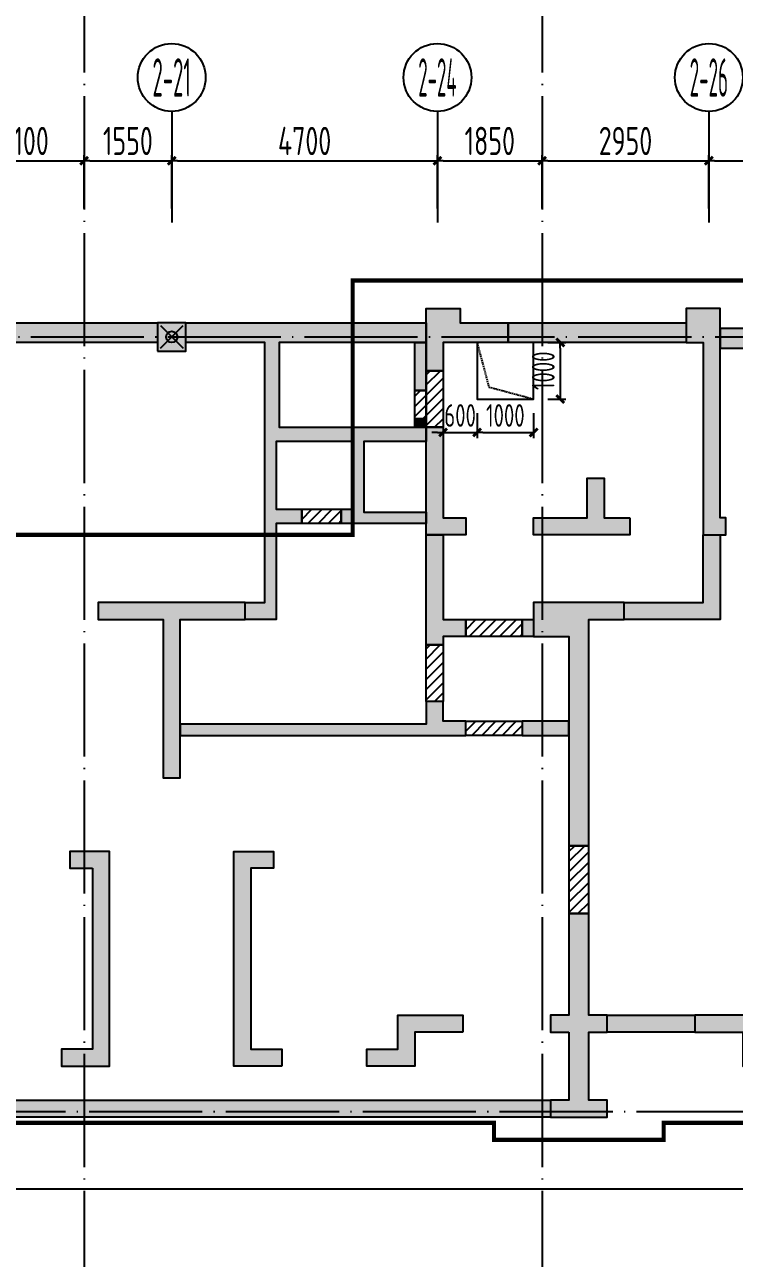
# Model space of a CAD drawing. Extents: x -57409 to 252654, y -8259 to 229119.
# Drawn here: x 125528 to 138078, y 195714 to 217535 of the extents above; entities that cross this region are included whole.
import ezdxf
from ezdxf.enums import TextEntityAlignment as Align

# ---------------------------------------------------------------- set-up
doc = ezdxf.new("R2010")
doc.units = 0
doc.header["$LTSCALE"] = 100
doc.header["$PDMODE"] = 35
doc.header["$PDSIZE"] = 200
doc.linetypes.add('DASH', pattern=[0.35, 0.25, -0.1])
doc.linetypes.add('DOTE', pattern=[2.42, 2, -0.2, 0.02, -0.2])
doc.layers.get('0').update_dxf_attribs({"linetype": 'CONTINUOUS'})
doc.layers.get('Defpoints').update_dxf_attribs({"linetype": 'CONTINUOUS'})
for name, color, linetype in [('B-TEXT', 3, 'CONTINUOUS'), ('codim', 7, 'CONTINUOUS'), ('COLU', 7, 'CONTINUOUS'), ('CT', 2, 'CONTINUOUS'), ('dim-wall', 7, 'CONTINUOUS'), ('dote', 253, 'DOTE'), ('h填实-主楼', 254, 'CONTINUOUS'), ('h填实-柱墙', 254, 'CONTINUOUS'), ('h斜线-墙', 7, 'CONTINUOUS'), ('JSK', 4, 'CONTINUOUS'), ('MK门框', 6, 'CONTINUOUS'), ('WALL', 3, 'CONTINUOUS'), ('wall-主楼', 2, 'CONTINUOUS'), ('wall-开洞', 5, 'CONTINUOUS'), ('Z-AXIS', 3, 'CONTINUOUS')]:
    doc.layers.add(name, color=color, linetype=linetype)
doc.layers.add('重心计算', color=7, linetype='CONTINUOUS', plot=False)
doc.styles.add('_TCH_AXIS', font='tssdeng.shx', dxfattribs={"width": 0.7, "bigfont": 'tssdchn.shx'})
doc.styles.add('COMPLEX', font='tssdeng.shx', dxfattribs={"width": 0.7, "bigfont": 'tssdchn.shx'})
doc.styles.add('Jgcad-DIM', font='tssdeng.shx', dxfattribs={"width": 0.7, "bigfont": 'tssdchn.shx'})
doc.styles.add('TSSD_Dimension', font='tssdeng.shx', dxfattribs={"width": 0.7})
doc.dimstyles.new('TSSD_100_100$0', dxfattribs={"dimtxt": 300, "dimasz": 100, "dimexe": 100, "dimexo": 250, "dimgap": 100, "dimtad": 1, "dimdec": 0, "dimzin": 0, "dimdsep": 46, "dimtxsty": 'TSSD_Dimension', "dimblk": '_tsdbk', "dimblk1": '_tsdbk', "dimblk2": '_tsdbk', "dimsah": 1, "dimcen": 0, "dimdle": 100, "dimclrt": 7, "dimadec": 0, "dimazin": 0, "dimtfac": 1, "dimtdec": 0, "dimtix": 1, "dimtmove": 2, "dimatfit": 3, "dimldrblk": '_tsdbk', "dimfxl": 1, "dimtolj": 1, "dimtzin": 0, "dimarcsym": 0})
pattern_1 = [(45, (9856.54, 8286.87), (-89.80256, 89.80256), [])]

# ---------------------------------------------------------------- blocks, each defined once
blk = doc.blocks.new('_AXISO')
blk.add_circle((0, 0), 0.5)
at = {"layer": 'B-TEXT', "style": 'COMPLEX', "width": 1.450893}
blk.add_attdef('A', text='', height=0.56, dxfattribs=at).set_placement((0.249375, -0.28), (0.749375, -0.28), align=Align.FIT)
blk = doc.blocks.new('_tsdbk')
blk.add_line((-1, 0), (0, 0))
at = {"const_width": 0.5}
blk.add_lwpolyline([(-0.7, -0.7), (0.7, 0.7)], dxfattribs=at)
blk = doc.blocks.new('*D308')
at = {"layer": 'Defpoints', "color": 0}
for p in [(140328, 215128), (137628, 214036), (140328, 214036)]:
    blk.add_point(p, dxfattribs=at)
at = {"layer": 'Z-AXIS', "color": 0, "lineweight": -2}
for p, q in [((137628, 214286), (137628, 215228)), ((140328, 214286), (140328, 215228)), ((137728, 215128), (140228, 215128))]:
    blk.add_line(p, q, dxfattribs=at)
at = {"layer": 'Z-AXIS', "color": 0, "lineweight": -2, "xscale": 100, "yscale": 100, "zscale": 100, "rotation": 180}
blk.add_blockref('_tsdbk', (137628, 215128), dxfattribs=at)
at = {"layer": 'Z-AXIS', "color": 0, "lineweight": -2, "xscale": 100, "yscale": 100, "zscale": 100}
blk.add_blockref('_tsdbk', (140328, 215128), dxfattribs=at)
at = {"layer": 'Z-AXIS', "color": 7, "insert": (138978, 215478), "char_height": 500, "attachment_point": 5, "style": 'TSSD_Dimension'}
blk.add_mtext('\\A1;2700', dxfattribs=at)
blk = doc.blocks.new('*D309')
at = {"layer": 'Defpoints', "color": 0}
for p in [(134678, 215128), (132828, 214036), (134678, 214036)]:
    blk.add_point(p, dxfattribs=at)
at = {"layer": 'Z-AXIS', "color": 0, "lineweight": -2}
for p, q in [((132828, 214286), (132828, 215228)), ((134678, 214286), (134678, 215228)), ((132928, 215128), (134578, 215128))]:
    blk.add_line(p, q, dxfattribs=at)
at = {"layer": 'Z-AXIS', "color": 0, "lineweight": -2, "xscale": 100, "yscale": 100, "zscale": 100, "rotation": 180}
blk.add_blockref('_tsdbk', (132828, 215128), dxfattribs=at)
at = {"layer": 'Z-AXIS', "color": 0, "lineweight": -2, "xscale": 100, "yscale": 100, "zscale": 100}
blk.add_blockref('_tsdbk', (134678, 215128), dxfattribs=at)
at = {"layer": 'Z-AXIS', "color": 7, "insert": (133753, 215478), "char_height": 500, "attachment_point": 5, "style": 'TSSD_Dimension'}
blk.add_mtext('\\A1;1850', dxfattribs=at)
blk = doc.blocks.new('*D310')
at = {"layer": 'Defpoints', "color": 0}
for p in [(137628, 215128), (134678, 214036), (137628, 214036)]:
    blk.add_point(p, dxfattribs=at)
at = {"layer": 'Z-AXIS', "color": 0, "lineweight": -2}
for p, q in [((134678, 214286), (134678, 215228)), ((137628, 214286), (137628, 215228)), ((134778, 215128), (137528, 215128))]:
    blk.add_line(p, q, dxfattribs=at)
at = {"layer": 'Z-AXIS', "color": 0, "lineweight": -2, "xscale": 100, "yscale": 100, "zscale": 100, "rotation": 180}
blk.add_blockref('_tsdbk', (134678, 215128), dxfattribs=at)
at = {"layer": 'Z-AXIS', "color": 0, "lineweight": -2, "xscale": 100, "yscale": 100, "zscale": 100}
blk.add_blockref('_tsdbk', (137628, 215128), dxfattribs=at)
at = {"layer": 'Z-AXIS', "color": 7, "insert": (136153, 215478), "char_height": 500, "attachment_point": 5, "style": 'TSSD_Dimension'}
blk.add_mtext('\\A1;2950', dxfattribs=at)
blk = doc.blocks.new('*D311')
at = {"layer": 'Defpoints', "color": 0}
for p in [(132828, 215128), (128128, 214036), (132828, 214036)]:
    blk.add_point(p, dxfattribs=at)
at = {"layer": 'Z-AXIS', "color": 0, "lineweight": -2}
for p, q in [((128128, 214286), (128128, 215228)), ((132828, 214286), (132828, 215228)), ((128228, 215128), (132728, 215128))]:
    blk.add_line(p, q, dxfattribs=at)
at = {"layer": 'Z-AXIS', "color": 0, "lineweight": -2, "xscale": 100, "yscale": 100, "zscale": 100, "rotation": 180}
blk.add_blockref('_tsdbk', (128128, 215128), dxfattribs=at)
at = {"layer": 'Z-AXIS', "color": 0, "lineweight": -2, "xscale": 100, "yscale": 100, "zscale": 100}
blk.add_blockref('_tsdbk', (132828, 215128), dxfattribs=at)
at = {"layer": 'Z-AXIS', "color": 7, "insert": (130478, 215478), "char_height": 500, "attachment_point": 5, "style": 'TSSD_Dimension'}
blk.add_mtext('\\A1;4700', dxfattribs=at)
blk = doc.blocks.new('*D312')
at = {"layer": 'Defpoints', "color": 0}
for p in [(126578, 215128), (124478, 214036), (126578, 214036)]:
    blk.add_point(p, dxfattribs=at)
at = {"layer": 'Z-AXIS', "color": 0, "lineweight": -2}
for p, q in [((124478, 214286), (124478, 215228)), ((126578, 214286), (126578, 215228)), ((124578, 215128), (126478, 215128))]:
    blk.add_line(p, q, dxfattribs=at)
at = {"layer": 'Z-AXIS', "color": 0, "lineweight": -2, "xscale": 100, "yscale": 100, "zscale": 100, "rotation": 180}
blk.add_blockref('_tsdbk', (124478, 215128), dxfattribs=at)
at = {"layer": 'Z-AXIS', "color": 0, "lineweight": -2, "xscale": 100, "yscale": 100, "zscale": 100}
blk.add_blockref('_tsdbk', (126578, 215128), dxfattribs=at)
at = {"layer": 'Z-AXIS', "color": 7, "insert": (125528, 215478), "char_height": 500, "attachment_point": 5, "style": 'TSSD_Dimension'}
blk.add_mtext('\\A1;2100', dxfattribs=at)
blk = doc.blocks.new('*D313')
at = {"layer": 'Defpoints', "color": 0}
for p in [(128128, 215128), (126578, 214036), (128128, 214036)]:
    blk.add_point(p, dxfattribs=at)
at = {"layer": 'Z-AXIS', "color": 0, "lineweight": -2}
for p, q in [((126578, 214286), (126578, 215228)), ((128128, 214286), (128128, 215228)), ((126678, 215128), (128028, 215128))]:
    blk.add_line(p, q, dxfattribs=at)
at = {"layer": 'Z-AXIS', "color": 0, "lineweight": -2, "xscale": 100, "yscale": 100, "zscale": 100, "rotation": 180}
blk.add_blockref('_tsdbk', (126578, 215128), dxfattribs=at)
at = {"layer": 'Z-AXIS', "color": 0, "lineweight": -2, "xscale": 100, "yscale": 100, "zscale": 100}
blk.add_blockref('_tsdbk', (128128, 215128), dxfattribs=at)
at = {"layer": 'Z-AXIS', "color": 7, "insert": (127353, 215478), "char_height": 500, "attachment_point": 5, "style": 'TSSD_Dimension'}
blk.add_mtext('\\A1;1550', dxfattribs=at)
blk = doc.blocks.new('*D2728')
at = {"layer": 'Defpoints', "color": 0}
for p in [(132928, 210913), (133528, 210913), (133528, 210323)]:
    blk.add_point(p, dxfattribs=at)
at = {"layer": 'dim-wall', "color": 0, "lineweight": -2}
for p, q in [((132928, 210663), (132928, 210223)), ((133528, 210663), (133528, 210223)), ((132828, 210323), (132728, 210323)), ((132928, 210323), (133528, 210323)), ((133628, 210323), (133728, 210323))]:
    blk.add_line(p, q, dxfattribs=at)
at = {"layer": 'dim-wall', "color": 0, "lineweight": -2, "xscale": 100, "yscale": 100, "zscale": 100}
blk.add_blockref('_tsdbk', (132928, 210323), dxfattribs=at)
at = {"layer": 'dim-wall', "color": 0, "lineweight": -2, "xscale": 100, "yscale": 100, "zscale": 100, "rotation": 180}
blk.add_blockref('_tsdbk', (133528, 210323), dxfattribs=at)
at = {"layer": 'dim-wall', "color": 7, "insert": (133228, 210623), "char_height": 400, "attachment_point": 5, "style": 'TSSD_Dimension'}
blk.add_mtext('\\A1;600', dxfattribs=at)
blk = doc.blocks.new('*D2729')
at = {"layer": 'Defpoints', "color": 0}
for p in [(133528, 210913), (134528, 210913), (134528, 210323)]:
    blk.add_point(p, dxfattribs=at)
at = {"layer": 'dim-wall', "color": 0, "lineweight": -2}
for p, q in [((133528, 210663), (133528, 210223)), ((134528, 210663), (134528, 210223)), ((133628, 210323), (134428, 210323))]:
    blk.add_line(p, q, dxfattribs=at)
at = {"layer": 'dim-wall', "color": 0, "lineweight": -2, "xscale": 100, "yscale": 100, "zscale": 100, "rotation": 180}
blk.add_blockref('_tsdbk', (133528, 210323), dxfattribs=at)
at = {"layer": 'dim-wall', "color": 0, "lineweight": -2, "xscale": 100, "yscale": 100, "zscale": 100}
blk.add_blockref('_tsdbk', (134528, 210323), dxfattribs=at)
at = {"layer": 'dim-wall', "color": 7, "insert": (134028, 210623), "char_height": 400, "attachment_point": 5, "style": 'TSSD_Dimension'}
blk.add_mtext('\\A1;1000', dxfattribs=at)
blk = doc.blocks.new('*D2730')
at = {"layer": 'Defpoints', "color": 0}
for p in [(134528, 211913), (134528, 210913), (134999, 210913)]:
    blk.add_point(p, dxfattribs=at)
at = {"layer": 'dim-wall', "color": 0, "lineweight": -2}
for p, q in [((134778, 211913), (135099, 211913)), ((134999, 211813), (134999, 211013)), ((134778, 210913), (135099, 210913))]:
    blk.add_line(p, q, dxfattribs=at)
at = {"layer": 'dim-wall', "color": 0, "lineweight": -2, "xscale": 100, "yscale": 100, "zscale": 100}
for p, rotation in [((134999, 211913), 90), ((134999, 210913), 270)]:
    blk.add_blockref('_tsdbk', p, dxfattribs=dict(at, rotation=rotation))
at = {"layer": 'dim-wall', "color": 7, "insert": (134699, 211413), "char_height": 400, "attachment_point": 5, "rotation": 90, "style": 'TSSD_Dimension'}
blk.add_mtext('\\A1;1000', dxfattribs=at)
blk = doc.blocks.new('_ArchTick')
at = {"color": 0, "linetype": 'ByBlock', "const_width": 0.4}
blk.add_lwpolyline([(-0.5, -0.5), (0.5, 0.5)], dxfattribs=at)
blk = doc.blocks.new('*D2943')
at = {"layer": 'codim', "color": 7, "lineweight": -2}
for p, q in [((99071, 197832), (99071, 196693)), ((142828, 197832), (142828, 196693))]:
    blk.add_line(p, q, dxfattribs=at)
at = {"layer": 'codim', "color": 0, "lineweight": -2}
blk.add_line((98971, 196943), (142928, 196943), dxfattribs=at)
at = {"layer": 'Defpoints', "color": 0}
for p in [(99071, 198082), (142828, 198082), (142828, 196943)]:
    blk.add_point(p, dxfattribs=at)
at = {"layer": 'codim', "color": 0, "lineweight": -2, "xscale": 100, "yscale": 100, "zscale": 100, "rotation": 180}
blk.add_blockref('_ArchTick', (99071, 196943), dxfattribs=at)
at = {"layer": 'codim', "color": 0, "lineweight": -2, "xscale": 100, "yscale": 100, "zscale": 100}
blk.add_blockref('_ArchTick', (142828, 196943), dxfattribs=at)
at = {"layer": 'codim', "color": 1, "insert": (120949, 197293), "char_height": 500, "attachment_point": 5, "style": 'Jgcad-DIM'}
blk.add_mtext('\\A1;附加范围', dxfattribs=at)

msp = doc.modelspace()

# ---------------------------------------------------------------- hatches: boundary and pattern name
at = {"layer": 'h填实-主楼'}
for points in [[(132927.6, 211412.7), (132627.6, 211412.7), (132627.6, 212512.7), (133227.6, 212512.7), (133227.6, 212262.7), (134077.6, 212262.7), (134077.6, 211912.7), (132927.6, 211912.7)], [(137227.6, 211912.7), (137527.6, 211912.7), (137527.6, 208512.7), (137927.6, 208512.7), (137927.6, 208812.7), (137827.6, 208812.7), (137827.6, 212512.7), (137227.6, 212512.7)], [(132627.6, 210412.7), (132927.6, 210412.7), (132927.6, 208812.7), (133327.6, 208812.7), (133327.6, 208512.7), (132627.6, 208512.7)], [(136227.6, 208812.7), (136227.6, 208512.7), (134527.6, 208512.7), (134527.6, 208812.7), (135477.6, 208812.7), (135477.6, 209512.7), (135777.6, 209512.7), (135777.6, 208812.7)], [(129427.6, 207012.7), (129427.6, 207312.7), (126827.6, 207312.7), (126827.6, 207012.7), (127977.6, 207012.7), (127977.6, 204212.7), (128277.6, 204212.7), (128277.6, 207012.7)], [(136127.6, 207012.7), (136127.6, 207312.7), (134527.6, 207312.7), (134527.6, 206712.7), (135152.6, 206712.7), (135152.6, 203012.7), (135502.6, 203012.7), (135502.6, 207012.7)], [(126727.6, 202612.7), (126727.6, 199412.7), (126177.6, 199412.7), (126177.6, 199112.7), (127027.6, 199112.7), (127027.6, 202912.7), (126327.6, 202912.7), (126327.6, 202612.7)], [(130077.6, 199112.7), (129227.6, 199112.7), (129227.6, 202912.7), (129927.6, 202912.7), (129927.6, 202612.7), (129527.6, 202612.7), (129527.6, 199412.7), (130077.6, 199412.7)], [(135152.6, 199712.7), (135152.6, 198512.7), (134827.6, 198512.7), (134827.6, 198212.7), (135827.6, 198212.7), (135827.6, 198512.7), (135502.6, 198512.7), (135502.6, 199712.7), (135827.6, 199712.7), (135827.6, 200012.7), (135502.6, 200012.7), (135502.6, 201812.7), (135152.6, 201812.7), (135152.6, 200012.7), (134827.6, 200012.7), (134827.6, 199712.7)], [(133277.6, 199712.7), (132427.6, 199712.7), (132427.6, 199112.7), (131577.6, 199112.7), (131577.6, 199412.7), (132127.6, 199412.7), (132127.6, 200012.7), (133277.6, 200012.7)], [(137377.6, 199712.7), (138227.6, 199712.7), (138227.6, 199112.7), (139077.6, 199112.7), (139077.6, 199412.7), (138527.6, 199412.7), (138527.6, 200012.7), (137377.6, 200012.7)]]:
    msp.add_hatch(color=256, dxfattribs=at).paths.add_polyline_path(points)
at = {"layer": 'h填实-柱墙'}
for points in [[(127877.6, 212262.7), (127877.6, 211912.7), (122277.6, 211912.7), (122277.6, 211212.7), (121977.6, 211212.7), (121977.6, 212262.7)], [(127877.6, 211762.7), (128377.6, 211762.7), (128377.6, 212262.7), (127877.6, 212262.7)], [(128377.6, 212262.7), (132627.6, 212262.7), (132627.6, 211912.7), (130027.6, 211912.7), (130027.6, 210412.7), (132627.6, 210412.7), (132627.6, 210162.7), (131527.6, 210162.7), (131527.6, 208912.7), (132627.6, 208912.7), (132627.6, 208712.7), (131127.6, 208712.7), (131127.6, 208962.7), (131327.6, 208962.7), (131327.6, 210162.7), (129977.6, 210162.7), (129977.6, 208962.7), (130427.6, 208962.7), (130427.6, 208712.7), (129977.6, 208712.7), (129977.6, 207012.7), (129427.6, 207012.7), (129427.6, 207312.7), (129777.6, 207312.7), (129777.6, 211912.7), (128377.6, 211912.7)], [(137227.6, 211912.7), (134077.6, 211912.7), (134077.6, 212262.7), (137227.6, 212262.7)], [(140127.6, 212162.7), (137827.6, 212162.7), (137827.6, 211812.7), (140127.6, 211812.7)], [(132427.6, 211912.7), (132627.6, 211912.7), (132627.6, 211062.7), (132427.6, 211062.7)], [(132427.6, 210562.7), (132627.6, 210562.7), (132627.6, 210412.7), (132427.6, 210412.7)], [(133327.6, 206712.7), (132927.6, 206712.7), (132927.6, 206562.7), (132627.6, 206562.7), (132627.6, 208512.7), (132927.6, 208512.7), (132927.6, 207012.7), (133327.6, 207012.7)], [(137527.6, 208512.7), (137827.6, 208512.7), (137827.6, 207012.7), (136127.6, 207012.7), (136127.6, 207312.7), (137527.6, 207312.7)], [(134327.6, 207012.7), (134527.6, 207012.7), (134527.6, 206712.7), (134327.6, 206712.7)], [(132927.6, 205562.7), (132627.6, 205562.7), (132627.6, 205162.7), (128277.6, 205162.7), (128277.6, 204962.7), (133327.6, 204962.7), (133327.6, 205212.7), (132927.6, 205212.7)], [(134327.6, 205212.7), (134327.6, 204962.7), (135152.6, 204962.7), (135152.6, 205212.7)], [(135827.6, 200012.7), (137377.6, 200012.7), (137377.6, 199712.7), (135827.6, 199712.7)], [(121377.6, 198512.7), (134827.6, 198512.7), (134827.6, 198212.7), (121377.6, 198212.7)]]:
    msp.add_hatch(color=256, dxfattribs=at).paths.add_polyline_path(points)
at = {"layer": 'h斜线-墙'}
h = msp.add_hatch(dxfattribs=at)
h.set_pattern_fill('ANSI31', color=256, scale=40, style=0)
h.set_pattern_definition(pattern_1)
h.paths.add_polyline_path([(132627.6, 211412.7), (132927.6, 211412.7), (132927.6, 210412.7), (132627.6, 210412.7)])
h = msp.add_hatch(dxfattribs=at)
h.set_pattern_fill('ANSI31', color=256, scale=40, style=0)
h.set_pattern_definition(pattern_1)
h.paths.add_polyline_path([(132427.6, 211062.7), (132627.6, 211062.7), (132627.6, 210562.7), (132427.6, 210562.7)])
h = msp.add_hatch(dxfattribs=at)
h.set_pattern_fill('ANSI31', color=256, scale=40, style=0)
h.set_pattern_definition(pattern_1)
h.paths.add_polyline_path([(130427.6, 208962.7), (131127.6, 208962.7), (131127.6, 208712.7), (130427.6, 208712.7)])
h = msp.add_hatch(dxfattribs=at)
h.set_pattern_fill('ANSI31', color=256, scale=40, style=0)
h.set_pattern_definition(pattern_1)
h.paths.add_polyline_path([(133327.6, 207012.7), (134327.6, 207012.7), (134327.6, 206712.7), (133327.6, 206712.7)])
h = msp.add_hatch(dxfattribs=at)
h.set_pattern_fill('ANSI31', color=256, scale=40, style=0)
h.set_pattern_definition(pattern_1)
h.paths.add_polyline_path([(132627.6, 206562.7), (132927.6, 206562.7), (132927.6, 205562.7), (132627.6, 205562.7)])
h = msp.add_hatch(dxfattribs=at)
h.set_pattern_fill('ANSI31', color=256, scale=40, style=0)
h.set_pattern_definition(pattern_1)
h.paths.add_polyline_path([(133327.6, 205212.7), (134327.6, 205212.7), (134327.6, 204962.7), (133327.6, 204962.7)])
h = msp.add_hatch(dxfattribs=at)
h.set_pattern_fill('ANSI31', color=256, scale=40, style=0)
h.set_pattern_definition(pattern_1)
h.paths.add_polyline_path([(135502.6, 203012.7), (135152.6, 203012.7), (135152.6, 201812.7), (135502.6, 201812.7)])

# ---------------------------------------------------------------- linework, layer by layer
at = {"layer": 'COLU'}
msp.add_lwpolyline([(127877.6, 211762.7), (128377.6, 211762.7), (128377.6, 212262.7), (127877.6, 212262.7)], close=True, dxfattribs=at)
at = {"layer": 'CT', "const_width": 75}
msp.add_lwpolyline([(125027.6, 208511.4), (131327.6, 208511.4), (131327.6, 213011.4), (146527.6, 213011.4), (146527.6, 203111.4), (142827.6, 203111.4), (142827.6, 198111.4), (136827.6, 198111.4), (136827.6, 197811.4), (133827.6, 197811.4), (133827.6, 198111.4), (122417.8, 198111.4)], dxfattribs=at)
at = {"layer": 'CT', "color": 1, "const_width": 75}
msp.add_lwpolyline([(122427.8, 198111.4), (133827.6, 198111.4), (133827.6, 197811.4), (136827.6, 197811.4), (136827.6, 198111.4), (142827.6, 198111.4), (142827.6, 203111.4), (146527.6, 203111.4), (146527.6, 213011.4), (131327.6, 213011.4), (131327.6, 208511.4), (125177.6, 208511.4)], dxfattribs=at)
at = {"layer": 'dote', "ltscale": 10}
for p, q in [((126577.6, 218687.9), (126577.6, 73862.7)), ((134677.6, 218687.9), (134677.6, 79862.7)), ((94177.6, 212012.7), (150121.4, 212012.7)), ((85527.6, 198312.7), (154777.6, 198312.7))]:
    msp.add_line(p, q, dxfattribs=at)
at = {"layer": 'JSK'}
msp.add_lwpolyline([(134527.6, 211912.7), (133527.6, 211912.7), (133527.6, 210912.7), (134527.6, 210912.7)], close=True, dxfattribs=at)
at = {"layer": 'JSK', "linetype": 'DASH'}
msp.add_lwpolyline([(133527.6, 211912.7), (133737.9, 211125.8), (134527.6, 210912.7)], dxfattribs=at)
at = {"layer": 'MK门框'}
for points in [[(132627.6, 211412.7), (132927.6, 211412.7), (132927.6, 210412.7), (132627.6, 210412.7)], [(132427.6, 211062.7), (132627.6, 211062.7), (132627.6, 210562.7), (132427.6, 210562.7)], [(130427.6, 208962.7), (131127.6, 208962.7), (131127.6, 208712.7), (130427.6, 208712.7)], [(133327.6, 207012.7), (134327.6, 207012.7), (134327.6, 206712.7), (133327.6, 206712.7)], [(132627.6, 206562.7), (132927.6, 206562.7), (132927.6, 205562.7), (132627.6, 205562.7)], [(133327.6, 205212.7), (134327.6, 205212.7), (134327.6, 204962.7), (133327.6, 204962.7)]]:
    msp.add_lwpolyline(points, close=True, dxfattribs=at)
at = {"layer": 'WALL'}
for points in [[(127877.6, 212262.7), (127877.6, 211912.7), (122277.6, 211912.7), (122277.6, 211212.7), (121977.6, 211212.7), (121977.6, 212262.7), (127877.6, 212262.7)], [(128377.6, 212262.7), (132627.6, 212262.7), (132627.6, 211912.7), (130027.6, 211912.7), (130027.6, 210412.7), (132627.6, 210412.7), (132627.6, 210162.7), (131527.6, 210162.7), (131527.6, 208912.7), (132627.6, 208912.7), (132627.6, 208712.7), (131127.6, 208712.7), (131127.6, 208962.7), (131327.6, 208962.7), (131327.6, 210162.7), (129977.6, 210162.7), (129977.6, 208962.7), (130427.6, 208962.7), (130427.6, 208712.7), (129977.6, 208712.7), (129977.6, 207012.7), (129427.6, 207012.7), (129427.6, 207312.7), (129777.6, 207312.7), (129777.6, 211912.7), (128377.6, 211912.7), (128377.6, 212262.7)]]:
    msp.add_lwpolyline(points, dxfattribs=at)
for points in [[(137227.6, 211912.7), (134077.6, 211912.7), (134077.6, 212262.7), (137227.6, 212262.7)], [(140127.6, 212162.7), (137827.6, 212162.7), (137827.6, 211812.7), (140127.6, 211812.7)], [(132427.6, 211912.7), (132627.6, 211912.7), (132627.6, 211062.7), (132427.6, 211062.7)], [(132427.6, 210562.7), (132627.6, 210562.7), (132627.6, 210412.7), (132427.6, 210412.7)], [(133327.6, 206712.7), (132927.6, 206712.7), (132927.6, 206562.7), (132627.6, 206562.7), (132627.6, 208512.7), (132927.6, 208512.7), (132927.6, 207012.7), (133327.6, 207012.7)], [(137527.6, 208512.7), (137827.6, 208512.7), (137827.6, 207012.7), (136127.6, 207012.7), (136127.6, 207312.7), (137527.6, 207312.7)], [(134327.6, 207012.7), (134527.6, 207012.7), (134527.6, 206712.7), (134327.6, 206712.7)], [(132927.6, 205562.7), (132627.6, 205562.7), (132627.6, 205162.7), (128277.6, 205162.7), (128277.6, 204962.7), (133327.6, 204962.7), (133327.6, 205212.7), (132927.6, 205212.7)], [(134327.6, 205212.7), (134327.6, 204962.7), (135152.6, 204962.7), (135152.6, 205212.7)], [(135827.6, 200012.7), (137377.6, 200012.7), (137377.6, 199712.7), (135827.6, 199712.7)], [(121377.6, 198512.7), (134827.6, 198512.7), (134827.6, 198212.7), (121377.6, 198212.7)]]:
    msp.add_lwpolyline(points, close=True, dxfattribs=at)
at = {"layer": 'wall-主楼'}
for points in [[(132927.6, 211412.7), (132627.6, 211412.7), (132627.6, 212512.7), (133227.6, 212512.7), (133227.6, 212262.7), (134077.6, 212262.7), (134077.6, 211912.7), (132927.6, 211912.7)], [(137227.6, 211912.7), (137527.6, 211912.7), (137527.6, 208512.7), (137927.6, 208512.7), (137927.6, 208812.7), (137827.6, 208812.7), (137827.6, 212512.7), (137227.6, 212512.7)], [(132627.6, 210412.7), (132927.6, 210412.7), (132927.6, 208812.7), (133327.6, 208812.7), (133327.6, 208512.7), (132627.6, 208512.7)], [(136227.6, 208812.7), (136227.6, 208512.7), (134527.6, 208512.7), (134527.6, 208812.7), (135477.6, 208812.7), (135477.6, 209512.7), (135777.6, 209512.7), (135777.6, 208812.7)], [(129427.6, 207012.7), (129427.6, 207312.7), (126827.6, 207312.7), (126827.6, 207012.7), (127977.6, 207012.7), (127977.6, 204212.7), (128277.6, 204212.7), (128277.6, 207012.7)], [(136127.6, 207012.7), (136127.6, 207312.7), (134527.6, 207312.7), (134527.6, 206712.7), (135152.6, 206712.7), (135152.6, 203012.7), (135502.6, 203012.7), (135502.6, 207012.7)], [(126727.6, 202612.7), (126727.6, 199412.7), (126177.6, 199412.7), (126177.6, 199112.7), (127027.6, 199112.7), (127027.6, 202912.7), (126327.6, 202912.7), (126327.6, 202612.7)], [(130077.6, 199112.7), (129227.6, 199112.7), (129227.6, 202912.7), (129927.6, 202912.7), (129927.6, 202612.7), (129527.6, 202612.7), (129527.6, 199412.7), (130077.6, 199412.7)], [(135152.6, 199712.7), (135152.6, 198512.7), (134827.6, 198512.7), (134827.6, 198212.7), (135827.6, 198212.7), (135827.6, 198512.7), (135502.6, 198512.7), (135502.6, 199712.7), (135827.6, 199712.7), (135827.6, 200012.7), (135502.6, 200012.7), (135502.6, 201812.7), (135152.6, 201812.7), (135152.6, 200012.7), (134827.6, 200012.7), (134827.6, 199712.7)], [(133277.6, 199712.7), (132427.6, 199712.7), (132427.6, 199112.7), (131577.6, 199112.7), (131577.6, 199412.7), (132127.6, 199412.7), (132127.6, 200012.7), (133277.6, 200012.7)], [(137377.6, 199712.7), (138227.6, 199712.7), (138227.6, 199112.7), (139077.6, 199112.7), (139077.6, 199412.7), (138527.6, 199412.7), (138527.6, 200012.7), (137377.6, 200012.7)]]:
    msp.add_lwpolyline(points, close=True, dxfattribs=at)
at = {"layer": 'wall-开洞'}
msp.add_lwpolyline([(135502.6, 203012.7), (135152.6, 203012.7), (135152.6, 201812.7), (135502.6, 201812.7)], close=True, dxfattribs=at)
at = {"layer": 'Z-AXIS'}
for p, q in [((128127.6, 216001.1), (128127.6, 214035.5)), ((132827.6, 216001.1), (132827.6, 214035.5)), ((137627.6, 216001.1), (137627.6, 214035.5))]:
    msp.add_line(p, q, dxfattribs=at)
at = {"layer": '重心计算', "color": 5}
msp.add_point((128127.6, 212012.7), dxfattribs=at)
msp.add_point((128127.6, 212012.7), dxfattribs=at)

# ---------------------------------------------------------------- block references
at = {"layer": 'Z-AXIS'}
ref = msp.add_blockref('_AXISO', (128127.6, 216601.1), dxfattribs=dict(at, xscale=1199.999999999998, yscale=1200, zscale=1200, rotation=359.9996457873846))
ref.add_attrib('A', '2-21', dxfattribs={"color": 7, "height": 678.82, "rotation": 359.99965, "style": '_TCH_AXIS', "width": 0.346667}).set_placement((127788.2, 216261.6), (128467.1, 216261.6), align=Align.FIT)
ref = msp.add_blockref('_AXISO', (132827.6, 216601.1), dxfattribs=dict(at, xscale=1199.999999999998, yscale=1200, zscale=1200, rotation=359.9996457873846))
ref.add_attrib('A', '2-24', dxfattribs={"color": 7, "height": 678.82, "rotation": 359.99965, "style": '_TCH_AXIS', "width": 0.320988}).set_placement((132488.2, 216261.6), (133167.1, 216261.6), align=Align.FIT)
ref = msp.add_blockref('_AXISO', (137627.6, 216601.1), dxfattribs=dict(at, xscale=1199.999999999998, yscale=1200, zscale=1200, rotation=359.9996457873846))
ref.add_attrib('A', '2-26', dxfattribs={"color": 7, "height": 678.82, "rotation": 359.99965, "style": '_TCH_AXIS', "width": 0.329114}).set_placement((137288.2, 216261.6), (137967.1, 216261.6), align=Align.FIT)

# ---------------------------------------------------------------- dimensions: what is measured, and where the dimension line sits
at = {"layer": 'codim'}
dim = msp.add_linear_dim(base=(142827.6, 196943), p1=(99070.6, 198081.8), p2=(142827.6, 198081.8), text='附加范围', dimstyle='TSSD_100_100$0', override={"dimtxt": 500, "dimexe": 250, "dimtxsty": 'Jgcad-DIM', "dimblk": 'ArchTick', "dimblk1": 'ArchTick', "dimblk2": 'ArchTick', "dimclre": 7, "dimclrt": 1, "dimadec": 3}, dxfattribs=at)
dim.commit()
dim.dimension.update_dxf_attribs({"geometry": '*D2943', "text_midpoint": (120949.1, 197293)})
at = {"layer": 'dim-wall'}
for base, p1, p2, angle, picture, middle in [((134999.2, 210912.7), (134527.6, 211912.7), (134527.6, 210912.7), 90, '*D2730', (134699.2, 211412.7)), ((133527.6, 210323), (132927.6, 210912.7), (133527.6, 210912.7), 180, '*D2728', (133227.6, 210623)), ((134527.6, 210323), (133527.6, 210912.7), (134527.6, 210912.7), 180, '*D2729', (134027.6, 210623))]:
    dim = msp.add_linear_dim(base=base, p1=p1, p2=p2, angle=angle, dimstyle='TSSD_100_100$0', override={"dimtxt": 400}, dxfattribs=at)
    dim.commit()
    dim.dimension.update_dxf_attribs({"geometry": picture, "text_midpoint": middle})
at = {"layer": 'Z-AXIS'}
for base, p1, p2, picture, middle in [((126577.6, 215128), (124477.6, 214035.5), (126577.6, 214035.5), '*D312', (125527.6, 215478)), ((128127.6, 215128), (126577.6, 214035.5), (128127.6, 214035.5), '*D313', (127352.6, 215478)), ((132827.6, 215128), (128127.6, 214035.5), (132827.6, 214035.5), '*D311', (130477.6, 215478)), ((134677.6, 215128), (132827.6, 214035.5), (134677.6, 214035.5), '*D309', (133752.6, 215478)), ((137627.6, 215128), (134677.6, 214035.5), (137627.6, 214035.5), '*D310', (136152.6, 215478)), ((140327.6, 215128), (137627.6, 214035.5), (140327.6, 214035.5), '*D308', (138977.6, 215478))]:
    dim = msp.add_linear_dim(base=base, p1=p1, p2=p2, dimstyle='TSSD_100_100$0', override={"dimtxt": 500}, dxfattribs=at)
    dim.commit()
    dim.dimension.update_dxf_attribs({"geometry": picture, "text_midpoint": middle})

doc.saveas('drawing.dxf')
